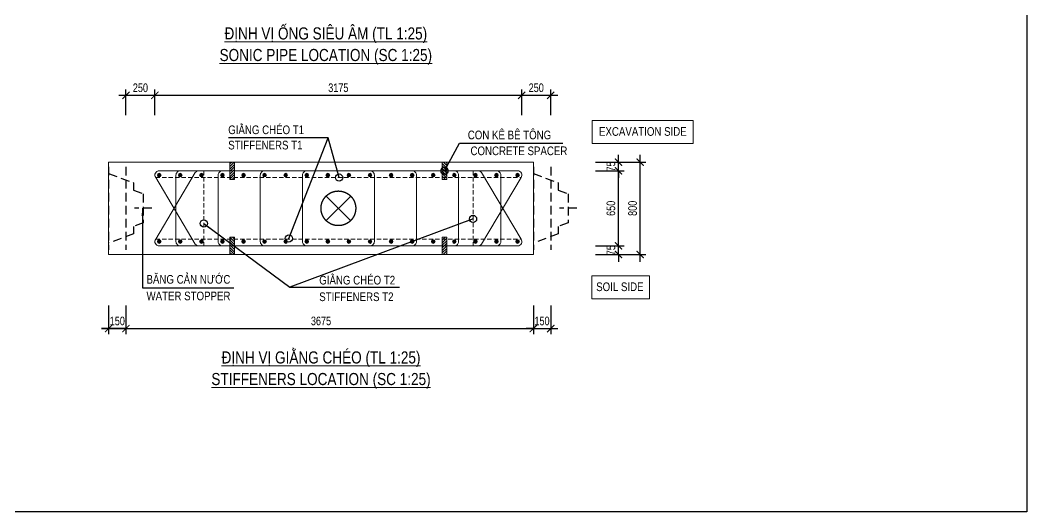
# Model space of a CAD drawing. Header units: millimetres. Extents: x 2746337 to 7547699, y -363432 to 15720.
# Drawn here: x 2805009 to 2839854, y -262419 to -245395 of the extents above; entities that cross this region are included whole.
import ezdxf
from ezdxf.enums import TextEntityAlignment as Align

# ---------------------------------------------------------------- set-up
doc = ezdxf.new("R2010")
doc.units = ezdxf.units.MM
doc.header["$LTSCALE"] = 1200
doc.header["$PDMODE"] = 3
doc.linetypes.add('CENTER', pattern=[2, 1.25, -0.25, 0.25, -0.25])
doc.linetypes.add('HIDDEN', pattern=[0.375, 0.25, -0.125])
for name, color, linetype, lineweight in [('5', 5, 'Continuous', 13), ('BOUND', 3, 'Continuous', 20), ('CWS', 8, 'HIDDEN', 9), ('ENOTE', 2, 'Continuous', 15), ('GRID', 74, 'CENTER', 15), ('K-THUOC', 1, 'Continuous', 18), ('LEADER', 8, 'Continuous', 9), ('MCT', 6, 'Continuous', 20), ('T2HI', 4, 'HIDDEN', 13), ('TEXTMA', 2, 'Continuous', 13), ('TEXTVN', 2, 'Continuous', 20), ('TIE', 4, 'Continuous', 13)]:
    doc.layers.add(name, color=color, linetype=linetype, lineweight=lineweight)
for name, color, linetype in [('CDC.04.HIDDEN', 8, 'HIDDEN'), ('CDC.11.NOTE', 8, 'Continuous'), ('MIE', 5, 'HIDDEN')]:
    doc.layers.add(name, color=color, linetype=linetype)
doc.styles.add('DB_Arial', font='arial.ttf', dxfattribs={"width": 0.8})
doc.styles.add('SMTEXT', font='arial.ttf', dxfattribs={"width": 0.75})
doc.dimstyles.new('BSV1-100', dxfattribs={"dimtxt": 300, "dimasz": 250, "dimexe": 200, "dimexo": 0, "dimgap": 108, "dimtad": 1, "dimdec": 0, "dimdsep": 46, "dimtxsty": 'SMTEXT', "dimblk": 'ARCHTICK', "dimcen": 100, "dimdle": 250, "dimclrd": 256, "dimclre": 256, "dimclrt": 1, "dimadec": 0, "dimazin": 0, "dimtfac": 1, "dimtdec": 0, "dimtix": 1, "dimtmove": 2, "dimatfit": 3, "dimfxl": 720, "dimfxlon": 1, "dimtolj": 1, "dimtzin": 0, "dimarcsym": 0})
doc.dimstyles.new('BSV25', dxfattribs={"dimtxt": 300, "dimasz": 250, "dimexe": 200, "dimexo": 0, "dimgap": 108, "dimtad": 1, "dimdec": 0, "dimlfac": 0.25, "dimdsep": 46, "dimtxsty": 'SMTEXT', "dimblk": 'ARCHTICK', "dimcen": 100, "dimdle": 250, "dimclrd": 256, "dimclre": 256, "dimclrt": 2, "dimadec": 0, "dimazin": 0, "dimtfac": 1, "dimtdec": 0, "dimtix": 1, "dimtmove": 2, "dimatfit": 3, "dimfxl": 800, "dimfxlon": 1, "dimtolj": 1, "dimtzin": 0, "dimarcsym": 0})

# ---------------------------------------------------------------- blocks, each defined once
blk = doc.blocks.new('cws800')
at = {"layer": 'CDC.04.HIDDEN'}
for p, q in [((-600, 1440), (-600, -1440)), ((0, 1440), (0, -1440))]:
    blk.add_line(p, q, dxfattribs=at)
for points in [[(0, 1200), (-860, 888), (-860, 627), (-1200, 507), (-1200, -507), (-860, -627), (-860, -888), (0, -1200)], [(-1500, 0), (-900, 0)]]:
    blk.add_lwpolyline(points, dxfattribs=at)
blk = doc.blocks.new('_ArchTick')
at = {"color": 0, "linetype": 'ByBlock', "const_width": 0.15}
blk.add_lwpolyline([(-0.5, -0.5), (0.5, 0.5)], dxfattribs=at)
blk = doc.blocks.new('*D1194')
at = {"layer": 'Defpoints', "color": 0, "transparency": 16777216}
for p in [(2808073, -253510), (2808673, -253350), (2808073, -256072)]:
    blk.add_point(p, dxfattribs=at)
at = {"layer": 'K-THUOC', "lineweight": -2, "transparency": 16777216}
for p, q in [((2808073, -255272), (2808073, -256272)), ((2808673, -255272), (2808673, -256272)), ((2808073, -256072), (2807823, -256072)), ((2808673, -256072), (2808073, -256072)), ((2808673, -256072), (2808923, -256072))]:
    blk.add_line(p, q, dxfattribs=at)
at = {"layer": 'K-THUOC', "lineweight": -2, "transparency": 16777216, "xscale": 250, "yscale": 250, "zscale": 250}
blk.add_blockref('_ArchTick', (2808073, -256072), dxfattribs=at)
at = {"layer": 'K-THUOC', "lineweight": -2, "transparency": 16777216, "xscale": 250, "yscale": 250, "zscale": 250, "rotation": 180}
blk.add_blockref('_ArchTick', (2808673, -256072), dxfattribs=at)
at = {"layer": 'K-THUOC', "color": 2, "transparency": 16777216, "insert": (2808373, -255811), "char_height": 300, "attachment_point": 5, "style": 'SMTEXT'}
blk.add_mtext('\\A1;150', dxfattribs=at)
blk = doc.blocks.new('*D1195')
at = {"layer": 'Defpoints', "color": 0, "transparency": 16777216}
for p in [(2822773, -253510), (2823373, -253350), (2823373, -256072)]:
    blk.add_point(p, dxfattribs=at)
at = {"layer": 'K-THUOC', "lineweight": -2, "transparency": 16777216}
for p, q in [((2822773, -255272), (2822773, -256272)), ((2823373, -255272), (2823373, -256272)), ((2822773, -256072), (2822523, -256072)), ((2822773, -256072), (2823373, -256072)), ((2823373, -256072), (2823623, -256072))]:
    blk.add_line(p, q, dxfattribs=at)
at = {"layer": 'K-THUOC', "lineweight": -2, "transparency": 16777216, "xscale": 250, "yscale": 250, "zscale": 250}
blk.add_blockref('_ArchTick', (2822773, -256072), dxfattribs=at)
at = {"layer": 'K-THUOC', "lineweight": -2, "transparency": 16777216, "xscale": 250, "yscale": 250, "zscale": 250, "rotation": 180}
blk.add_blockref('_ArchTick', (2823373, -256072), dxfattribs=at)
at = {"layer": 'K-THUOC', "color": 2, "transparency": 16777216, "insert": (2823073, -255811), "char_height": 300, "attachment_point": 5, "style": 'SMTEXT'}
blk.add_mtext('\\A1;150', dxfattribs=at)
blk = doc.blocks.new('*D1196')
at = {"layer": 'Defpoints', "color": 0, "transparency": 16777216}
for p in [(2809673, -247998), (2808673, -248689), (2809673, -248689)]:
    blk.add_point(p, dxfattribs=at)
at = {"layer": 'K-THUOC', "lineweight": -2, "transparency": 16777216}
for p, q in [((2808423, -247998), (2809923, -247998)), ((2808673, -248689), (2808673, -247798)), ((2809673, -248689), (2809673, -247798))]:
    blk.add_line(p, q, dxfattribs=at)
at = {"layer": 'K-THUOC', "lineweight": -2, "transparency": 16777216, "xscale": 250, "yscale": 250, "zscale": 250, "rotation": 180}
blk.add_blockref('_ArchTick', (2808673, -247998), dxfattribs=at)
at = {"layer": 'K-THUOC', "lineweight": -2, "transparency": 16777216, "xscale": 250, "yscale": 250, "zscale": 250}
blk.add_blockref('_ArchTick', (2809673, -247998), dxfattribs=at)
at = {"layer": 'K-THUOC', "color": 2, "transparency": 16777216, "insert": (2809173, -247737), "char_height": 300, "attachment_point": 5, "style": 'SMTEXT'}
blk.add_mtext('\\A1;250', dxfattribs=at)
blk = doc.blocks.new('*D1197')
at = {"layer": 'Defpoints', "color": 0, "transparency": 16777216}
for p in [(2822372, -247998), (2809673, -248689), (2822372, -248689)]:
    blk.add_point(p, dxfattribs=at)
at = {"layer": 'K-THUOC', "lineweight": -2, "transparency": 16777216}
for p, q in [((2809423, -247998), (2822622, -247998)), ((2809673, -248689), (2809673, -247798)), ((2822372, -248689), (2822372, -247798))]:
    blk.add_line(p, q, dxfattribs=at)
at = {"layer": 'K-THUOC', "lineweight": -2, "transparency": 16777216, "xscale": 250, "yscale": 250, "zscale": 250, "rotation": 180}
blk.add_blockref('_ArchTick', (2809673, -247998), dxfattribs=at)
at = {"layer": 'K-THUOC', "lineweight": -2, "transparency": 16777216, "xscale": 250, "yscale": 250, "zscale": 250}
blk.add_blockref('_ArchTick', (2822372, -247998), dxfattribs=at)
at = {"layer": 'K-THUOC', "color": 2, "transparency": 16777216, "insert": (2816023, -247737), "char_height": 300, "attachment_point": 5, "style": 'SMTEXT'}
blk.add_mtext('\\A1;3175', dxfattribs=at)
blk = doc.blocks.new('*D1198')
at = {"layer": 'Defpoints', "color": 0, "transparency": 16777216}
for p in [(2808073, -253510), (2822773, -253510), (2822773, -256072)]:
    blk.add_point(p, dxfattribs=at)
at = {"layer": 'K-THUOC', "lineweight": -2, "transparency": 16777216}
for p, q in [((2808073, -255272), (2808073, -256272)), ((2822773, -255272), (2822773, -256272)), ((2807823, -256072), (2823023, -256072))]:
    blk.add_line(p, q, dxfattribs=at)
at = {"layer": 'K-THUOC', "lineweight": -2, "transparency": 16777216, "xscale": 250, "yscale": 250, "zscale": 250, "rotation": 180}
blk.add_blockref('_ArchTick', (2808073, -256072), dxfattribs=at)
at = {"layer": 'K-THUOC', "lineweight": -2, "transparency": 16777216, "xscale": 250, "yscale": 250, "zscale": 250}
blk.add_blockref('_ArchTick', (2822773, -256072), dxfattribs=at)
at = {"layer": 'K-THUOC', "color": 2, "transparency": 16777216, "insert": (2815423, -255811), "char_height": 300, "attachment_point": 5, "style": 'SMTEXT'}
blk.add_mtext('\\A1;3675', dxfattribs=at)
blk = doc.blocks.new('*D1199')
at = {"layer": 'Defpoints', "color": 0, "transparency": 16777216}
for p in [(2823373, -247998), (2822372, -248689), (2823373, -248689)]:
    blk.add_point(p, dxfattribs=at)
at = {"layer": 'K-THUOC', "lineweight": -2, "transparency": 16777216}
for p, q in [((2822122, -247998), (2823623, -247998)), ((2822372, -248689), (2822372, -247798)), ((2823373, -248689), (2823373, -247798))]:
    blk.add_line(p, q, dxfattribs=at)
at = {"layer": 'K-THUOC', "lineweight": -2, "transparency": 16777216, "xscale": 250, "yscale": 250, "zscale": 250, "rotation": 180}
blk.add_blockref('_ArchTick', (2822372, -247998), dxfattribs=at)
at = {"layer": 'K-THUOC', "lineweight": -2, "transparency": 16777216, "xscale": 250, "yscale": 250, "zscale": 250}
blk.add_blockref('_ArchTick', (2823373, -247998), dxfattribs=at)
at = {"layer": 'K-THUOC', "color": 2, "transparency": 16777216, "insert": (2822873, -247737), "char_height": 300, "attachment_point": 5, "style": 'SMTEXT'}
blk.add_mtext('\\A1;250', dxfattribs=at)
blk = doc.blocks.new('mct1')
at = {"lineweight": 9}
h = blk.add_hatch(color=256, dxfattribs=at)
h.dxf.hatch_style = 1
h.paths.add_polyline_path([(-16, 0, 1), (16, 0, 1)])
blk.add_circle((0, 0), 16, dxfattribs=at)
blk = doc.blocks.new('tremie')
at = {"layer": 'MIE', "color": 74, "ltscale": 1000}
for p, q in [((424, -424), (-424, 424)), ((424, 424), (-424, -424))]:
    blk.add_line(p, q, dxfattribs=at)
at = {"layer": 'MIE', "ltscale": 500}
blk.add_circle((0, 0), 600, dxfattribs=at)
blk = doc.blocks.new('sp')
at = {"layer": '5', "lineweight": 20}
h = blk.add_hatch(dxfattribs=at)
h.set_pattern_fill('ANSI31', color=256, scale=500)
h.set_pattern_definition([(45, (0, 0), (-44.194, 44.194), [])])
h.paths.add_polyline_path([(80, 300), (-80, 300), (-80, -300), (80, -300)])
blk.add_lwpolyline([(-80, -300), (80, -300), (80, 300), (-80, 300)], close=True, dxfattribs=at)
blk = doc.blocks.new('*D1200')
at = {"layer": 'Defpoints', "color": 0, "transparency": 16777216}
for p in [(2824969, -250310), (2826469, -250310), (2824969, -253510)]:
    blk.add_point(p, dxfattribs=at)
at = {"layer": 'K-THUOC', "lineweight": -2, "transparency": 16777216}
for p, q in [((2826469, -253760), (2826469, -250060)), ((2825669, -250310), (2826669, -250310)), ((2825669, -253510), (2826669, -253510))]:
    blk.add_line(p, q, dxfattribs=at)
at = {"layer": 'K-THUOC', "lineweight": -2, "transparency": 16777216, "xscale": 250, "yscale": 250, "zscale": 250}
for p, rotation in [((2826469, -250310), 90), ((2826469, -253510), 270)]:
    blk.add_blockref('_ArchTick', p, dxfattribs=dict(at, rotation=rotation))
at = {"layer": 'K-THUOC', "color": 2, "transparency": 16777216, "insert": (2826208, -251910), "char_height": 300, "attachment_point": 5, "rotation": 90, "style": 'SMTEXT'}
blk.add_mtext('\\A1;800', dxfattribs=at)
blk = doc.blocks.new('*D1201')
at = {"layer": 'Defpoints', "color": 0, "transparency": 16777216}
for p in [(2824969, -253210), (2825719, -253210), (2824611, -253510)]:
    blk.add_point(p, dxfattribs=at)
at = {"layer": 'K-THUOC', "lineweight": -2, "transparency": 16777216}
for p, q in [((2825719, -253210), (2825719, -252960)), ((2824969, -253210), (2825919, -253210)), ((2825719, -253510), (2825719, -253210)), ((2824919, -253510), (2825919, -253510)), ((2825719, -253510), (2825719, -253760))]:
    blk.add_line(p, q, dxfattribs=at)
at = {"layer": 'K-THUOC', "lineweight": -2, "transparency": 16777216, "xscale": 250, "yscale": 250, "zscale": 250}
for p, rotation in [((2825719, -253210), 270), ((2825719, -253510), 90)]:
    blk.add_blockref('_ArchTick', p, dxfattribs=dict(at, rotation=rotation))
at = {"layer": 'K-THUOC', "color": 2, "transparency": 16777216, "insert": (2825458, -253360), "char_height": 300, "attachment_point": 5, "rotation": 90, "style": 'SMTEXT'}
blk.add_mtext('\\A1;75', dxfattribs=at)
blk = doc.blocks.new('*D1202')
at = {"layer": 'Defpoints', "color": 0, "transparency": 16777216}
for p in [(2824611, -250610), (2825719, -250610), (2824611, -253210)]:
    blk.add_point(p, dxfattribs=at)
at = {"layer": 'K-THUOC', "lineweight": -2, "transparency": 16777216}
for p, q in [((2825719, -253460), (2825719, -250360)), ((2824919, -250610), (2825919, -250610)), ((2824919, -253210), (2825919, -253210))]:
    blk.add_line(p, q, dxfattribs=at)
at = {"layer": 'K-THUOC', "lineweight": -2, "transparency": 16777216, "xscale": 250, "yscale": 250, "zscale": 250}
for p, rotation in [((2825719, -250610), 90), ((2825719, -253210), 270)]:
    blk.add_blockref('_ArchTick', p, dxfattribs=dict(at, rotation=rotation))
at = {"layer": 'K-THUOC', "color": 2, "transparency": 16777216, "insert": (2825458, -251910), "char_height": 300, "attachment_point": 5, "rotation": 90, "style": 'SMTEXT'}
blk.add_mtext('\\A1;650', dxfattribs=at)
blk = doc.blocks.new('*D1203')
at = {"layer": 'Defpoints', "color": 0, "transparency": 16777216}
for p in [(2824611, -250310), (2825719, -250310), (2824611, -250610)]:
    blk.add_point(p, dxfattribs=at)
at = {"layer": 'K-THUOC', "lineweight": -2, "transparency": 16777216}
for p, q in [((2825719, -250310), (2825719, -250060)), ((2824919, -250310), (2825919, -250310)), ((2825719, -250610), (2825719, -250310)), ((2824919, -250610), (2825919, -250610)), ((2825719, -250610), (2825719, -250860))]:
    blk.add_line(p, q, dxfattribs=at)
at = {"layer": 'K-THUOC', "lineweight": -2, "transparency": 16777216, "xscale": 250, "yscale": 250, "zscale": 250}
for p, rotation in [((2825719, -250310), 270), ((2825719, -250610), 90)]:
    blk.add_blockref('_ArchTick', p, dxfattribs=dict(at, rotation=rotation))
at = {"layer": 'K-THUOC', "color": 2, "transparency": 16777216, "insert": (2825458, -250460), "char_height": 300, "attachment_point": 5, "rotation": 90, "style": 'SMTEXT'}
blk.add_mtext('\\A1;75', dxfattribs=at)

msp = doc.modelspace()

# ---------------------------------------------------------------- linework, layer by layer
msp.add_lwpolyline([(2746337, -185266.4), (2839854.3, -185266.4), (2839854.3, -262418.8), (2746337, -262418.8)], close=True)
at = {"layer": 'BOUND'}
msp.add_lwpolyline([(2808073.4, -253510), (2822773.4, -253510), (2822773.4, -250310), (2808073.4, -250310)], close=True, dxfattribs=at)
at = {"layer": 'ENOTE'}
for points in [[(2824805.5, -248867.5), (2828305.5, -248867.5), (2828305.5, -249667.5), (2824805.5, -249667.5)], [(2824794.8, -254244.1), (2826794.8, -254244.1), (2826794.8, -255044.1), (2824794.8, -255044.1)]]:
    msp.add_lwpolyline(points, close=True, dxfattribs=at)
at = {"layer": 'T2HI', "color": 1, "ltscale": 0.5}
for p, q in [((2809699.9, -250845.1), (2822349.5, -250845.1)), ((2811364.4, -250610), (2811364.4, -253210)), ((2820685, -250610), (2820685, -253210)), ((2809699.9, -252974.9), (2822349.5, -252974.9))]:
    msp.add_line(p, q, dxfattribs=at)
at = {"layer": 'TIE', "lineweight": 20}
for points in [[(2811195.2, -250610, 0.244599), (2811072.4, -250673.9), (2809700.6, -252973.9, 0.6069433), (2809823.4, -253210), (2822226, -253210, 0.6069433), (2822348.8, -252973.9), (2820977, -250673.9, 0.244599), (2820854.2, -250610)], [(2820854.2, -253210, 0.244599), (2820977, -253146.1), (2822348.8, -250846.1, 0.6069433), (2822226, -250610), (2809823.4, -250610, 0.6069433), (2809700.6, -250846.1), (2811072.4, -253146.1, 0.244599), (2811195.2, -253210)]]:
    msp.add_lwpolyline(points, format="xyb", dxfattribs=at)
at = {"layer": 'TIE'}
for points in [[(2811003, -253210), (2810553, -253210, -0.4142136), (2810403, -253060), (2810403, -250760, -0.4142136), (2810553, -250610), (2811003, -250610)], [(2812462.1, -253210), (2812012.1, -253210, -0.4142136), (2811862.1, -253060), (2811862.1, -250760, -0.4142136), (2812012.1, -250610), (2812462.1, -250610)], [(2813921.2, -253210), (2813471.2, -253210, -0.4142136), (2813321.2, -253060), (2813321.2, -250760, -0.4142136), (2813471.2, -250610), (2813921.2, -250610)], [(2815380.4, -253210), (2814930.4, -253210, -0.4142136), (2814780.4, -253060), (2814780.4, -250760, -0.4142136), (2814930.4, -250610), (2815380.4, -250610)], [(2816669, -253210), (2817119, -253210, 0.4142136), (2817269, -253060), (2817269, -250760, 0.4142136), (2817119, -250610), (2816669, -250610)], [(2818128.2, -253210), (2818578.2, -253210, 0.4142136), (2818728.2, -253060), (2818728.2, -250760, 0.4142136), (2818578.2, -250610), (2818128.2, -250610)], [(2819587.3, -253210), (2820037.3, -253210, 0.4142136), (2820187.3, -253060), (2820187.3, -250760, 0.4142136), (2820037.3, -250610), (2819587.3, -250610)], [(2821046.4, -253210), (2821496.4, -253210, 0.4142136), (2821646.4, -253060), (2821646.4, -250760, 0.4142136), (2821496.4, -250610), (2821046.4, -250610)]]:
    msp.add_lwpolyline(points, format="xyb", dxfattribs=at)

# ---------------------------------------------------------------- block references
at = {"layer": 'CWS', "xscale": -1}
for p in [(2808073.4, -251910), (2822773.4, -251910)]:
    msp.add_blockref('cws800', p, dxfattribs=at)
at = {"layer": 'ENOTE'}
msp.add_blockref('sp', (2812351.6, -250610), dxfattribs=at)
at = {"layer": 'ENOTE', "xscale": -1}
msp.add_blockref('sp', (2819697.8, -250610), dxfattribs=at)
at = {"layer": 'ENOTE', "xscale": -1, "rotation": 180}
msp.add_blockref('sp', (2812351.6, -253210), dxfattribs=at)
at = {"layer": 'ENOTE', "rotation": 180}
msp.add_blockref('sp', (2819697.8, -253210), dxfattribs=at)
at = {"layer": 'GRID', "rotation": 269.672406155841}
msp.add_blockref('tremie', (2816024.7, -251910), dxfattribs=at)
at = {"layer": 'MCT', "xscale": -4, "yscale": 4, "zscale": 4, "rotation": 180}
for p in [(2809823.4, -250760), (2810553, -253060), (2811282.6, -253060), (2812012.1, -253060), (2812741.7, -253060), (2813471.2, -253060), (2814200.8, -253060), (2814930.4, -253060), (2815659.9, -253060), (2816389.5, -253060), (2817119, -253060), (2817848.6, -253060), (2818578.2, -253060), (2819307.7, -253060), (2820037.3, -253060), (2820766.8, -253060), (2821496.4, -253060), (2822226, -253060)]:
    msp.add_blockref('mct1', p, dxfattribs=at)
at = {"layer": 'MCT', "xscale": 4, "yscale": 4, "zscale": 4}
for p in [(2810553, -250760), (2811282.6, -250760), (2812012.1, -250760), (2812741.7, -250760), (2813471.2, -250760), (2814200.8, -250760), (2814930.4, -250760), (2815659.9, -250760), (2816389.5, -250760), (2817119, -250760), (2817848.6, -250760), (2818578.2, -250760), (2819307.7, -250760), (2820037.3, -250760), (2820766.8, -250760), (2821496.4, -250760), (2822226, -250760), (2809823.4, -253060)]:
    msp.add_blockref('mct1', p, dxfattribs=at)

# ---------------------------------------------------------------- texts
at = {"layer": 'TEXTMA', "style": 'DB_Arial', "width": 0.8}
for s, p in [('BĂNG CẢN NƯỚC', (2809383.4, -254519.1)), ('WATER STOPPER', (2809383.4, -255094.1))]:
    msp.add_text(s, height=300, rotation=360, dxfattribs=at).set_placement(p)
at = {"layer": 'TEXTVN', "style": 'DB_Arial', "width": 0.8}
for s, p in [('%%UĐỊNH VỊ ỐNG SIÊU ÂM (TL 1:25)', (2815589.6, -245854.1)), ('%%USONIC PIPE LOCATION (SC 1:25)', (2815589.6, -246654.1)), ('%%UĐỊNH VỊ GIẰNG CHÉO (TL 1:25)', (2815423.4, -257071.9)), ('%%USTIFFENERS LOCATION (SC 1:25)', (2815423.4, -257871.9))]:
    msp.add_text(s, height=420, rotation=360, dxfattribs=at).set_placement(p, align=Align.MIDDLE)
for s, p in [('GIẰNG CHÉO T1', (2812211.8, -249341)), ('STIFFENERS T1', (2812211.8, -249871)), ('GIẰNG CHÉO T2', (2815362.5, -254546.5)), ('STIFFENERS T2', (2815362.5, -255121.5))]:
    msp.add_text(s, height=300, rotation=360, dxfattribs=at).set_placement(p)
for s, p in [('CON KÊ BÊ TÔNG', (2820503.6, -249519.5)), ('EXCAVATION SIDE', (2825044.7, -249399.1)), (' CONCRETE SPACER', (2820503.6, -250069.5))]:
    msp.add_text(s, height=300, dxfattribs=at).set_placement(p)
msp.add_text('SOIL SIDE', height=300, dxfattribs=at).set_placement((2826587, -254775.7), align=Align.RIGHT)

# ---------------------------------------------------------------- dimensions: what is measured, and where the dimension line sits
at = {"layer": 'K-THUOC'}
for base, p1, p2, picture, middle in [((2809673.4, -247998.3), (2808673.4, -248689.3), (2809673.4, -248689.3), '*D1196', (2809173.4, -247737.1)), ((2822372, -247998.3), (2809673.4, -248689.3), (2822372, -248689.3), '*D1197', (2816022.7, -247737)), ((2823373.4, -247998.3), (2822372, -248689.3), (2823373.4, -248689.3), '*D1199', (2822872.7, -247737.1)), ((2808073.4, -256071.9), (2808673.4, -253350.2), (2808073.4, -253510), '*D1194', (2808373.4, -255810.7)), ((2822773.4, -256071.9), (2808073.4, -253510), (2822773.4, -253510), '*D1198', (2815423.4, -255810.6)), ((2823373.4, -256071.9), (2822773.4, -253510), (2823373.4, -253350.2), '*D1195', (2823073.4, -255810.7))]:
    dim = msp.add_linear_dim(base=base, p1=p1, p2=p2, dimstyle='BSV25', dxfattribs=at)
    dim.commit()
    dim.dimension.update_dxf_attribs({"geometry": picture, "text_midpoint": middle})
for base, p1, p2, picture, middle in [((2825718.7, -250310), (2824610.7, -250610), (2824610.7, -250310), '*D1203', (2825458.2, -250460)), ((2826468.7, -250310), (2824968.7, -253510), (2824968.7, -250310), '*D1200', (2826207.6, -251910)), ((2825718.7, -250610), (2824610.7, -253210), (2824610.7, -250610), '*D1202', (2825457.6, -251910)), ((2825718.7, -253210), (2824610.7, -253510), (2824968.7, -253210), '*D1201', (2825458.2, -253360))]:
    dim = msp.add_linear_dim(base=base, p1=p1, p2=p2, angle=90, dimstyle='BSV25', dxfattribs=at)
    dim.commit()
    dim.dimension.update_dxf_attribs({"geometry": picture, "text_midpoint": middle})

# ---------------------------------------------------------------- leaders
at = {"layer": 'CDC.11.NOTE'}
msp.add_leader([(2809249, -251910), (2809249, -254659.4), (2812402.4, -254659.4)], dimstyle='BSV1-100', override={"dimgap": 108, "dimtad": 0}, dxfattribs=at)
at = {"layer": 'LEADER'}
for points in [[(2816048.9, -250845.1), (2815670.7, -249465.1), (2812218.3, -249465.1)], [(2814312.6, -252951.5), (2815670.7, -249465.1), (2812218.3, -249465.1)], [(2819697.8, -250610), (2820211.9, -249649.1), (2823798.3, -249649.1)], [(2820685, -252277.8), (2814339.8, -254635.2), (2818139.8, -254635.2)], [(2811364.4, -252433.1), (2814339.8, -254635.2), (2818139.8, -254635.2)]]:
    msp.add_leader(points, dimstyle='BSV25', override={"dimldrblk": 'Origin'}, dxfattribs=at)

doc.saveas('drawing.dxf')
